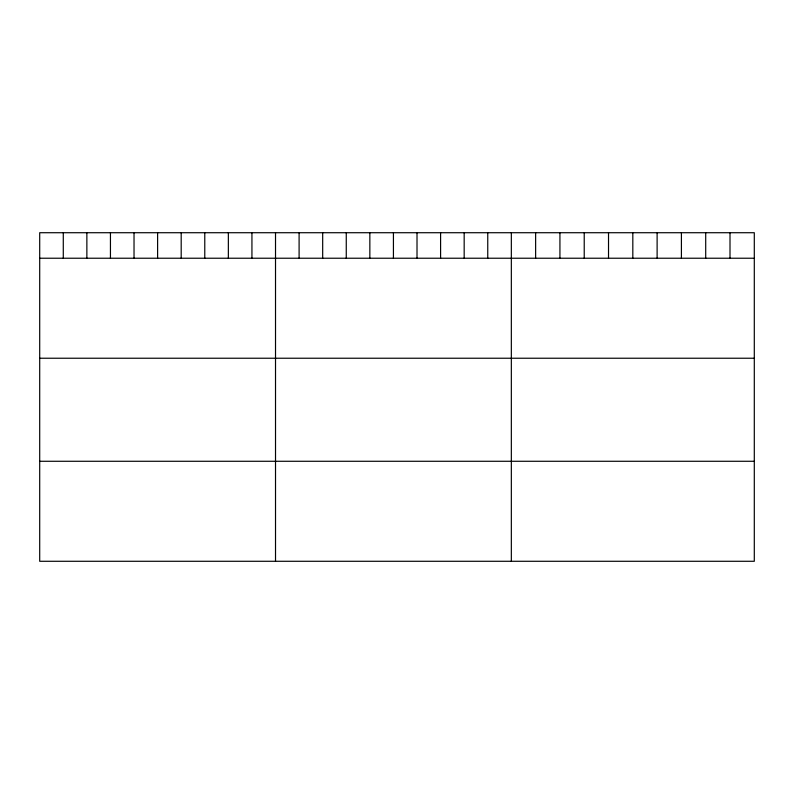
<?xml version="1.0" encoding="UTF-8"?>
<svg xmlns="http://www.w3.org/2000/svg" width="794" height="794" viewBox="0 0 794 794"><rect width="100%" height="100%" fill="white"/><g stroke="black" fill="none" stroke-linecap="round" stroke-linejoin="round"><path stroke-width="1.19" d="M754.3 258.229L754.3 561.279L39.7 561.279L39.7 232.721L754.3 232.721L754.3 258.229L39.7 258.229M39.7 358.233L754.3 358.233M39.7 461.274L754.3 461.274M730.004 232.721L730.004 258.229M705.707 232.721L705.707 258.229M681.411 232.721L681.411 258.229M657.114 232.721L657.114 258.229M632.818 232.721L632.818 258.229M608.522 232.721L608.522 258.229M584.225 232.721L584.225 258.229M559.929 232.721L559.929 258.229M535.632 232.721L535.632 258.229M511.336 232.721L511.336 561.279M487.754 232.721L487.754 258.229M464.172 232.721L464.172 258.229M440.591 232.721L440.591 258.229M417.009 232.721L417.009 258.229M393.427 232.721L393.427 258.229M369.845 232.721L369.845 258.229M346.263 232.721L346.263 258.229M322.682 232.721L322.682 258.229M299.1 232.721L299.1 258.229M275.518 232.721L275.518 561.279M251.936 232.721L251.936 258.229M228.354 232.721L228.354 258.229M204.773 232.721L204.773 258.229M181.191 232.721L181.191 258.229M157.609 232.721L157.609 258.229M134.027 232.721L134.027 258.229M110.445 232.721L110.445 258.229M86.864 232.721L86.864 258.229M63.282 232.721L63.282 258.229"/></g></svg>
